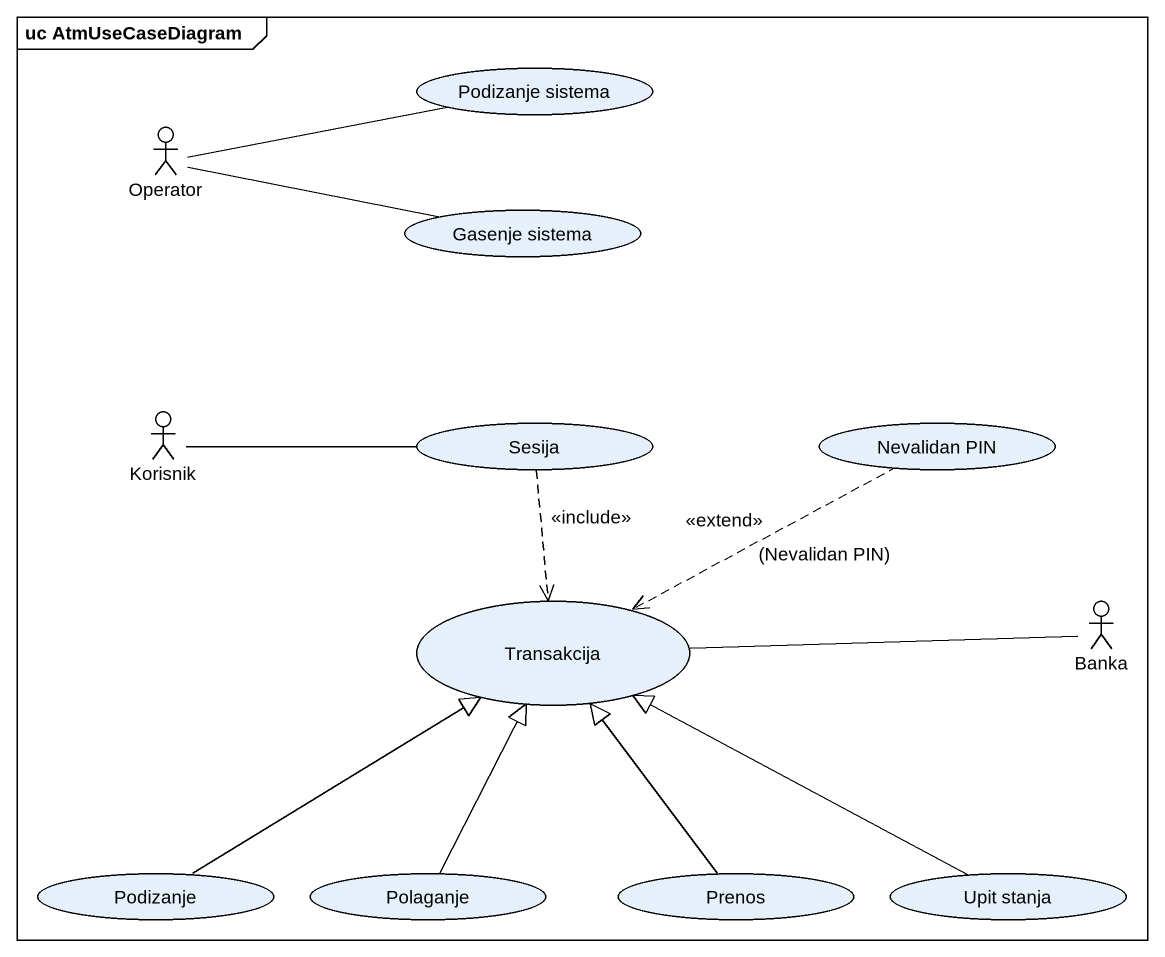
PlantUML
@startuml
mainframe uc AtmUseCaseDiagram
usecase "Podizanje sistema" as Podizanje_sistema
actor Operator
usecase "Gasenje sistema" as Gasenje_sistema
actor Korisnik
usecase Sesija
usecase "Nevalidan PIN" as Nevalidan_PIN
usecase Transakcija
actor Banka
usecase Podizanje
usecase Polaganje
usecase Prenos
usecase "Upit stanja" as Upit_stanja
Operator -right- Podizanje_sistema
Operator -right- Gasenje_sistema
Korisnik -right- Sesija
Sesija ..> Transakcija : <<include>>
Nevalidan_PIN .left.> Transakcija : <<extend>>\n(Nevalidan PIN)
Banka -left- Transakcija
Podizanje -up-|> Transakcija
Polaganje -up-|> Transakcija
Prenos -up-|> Transakcija
Upit_stanja -left-|> Transakcija
@enduml
